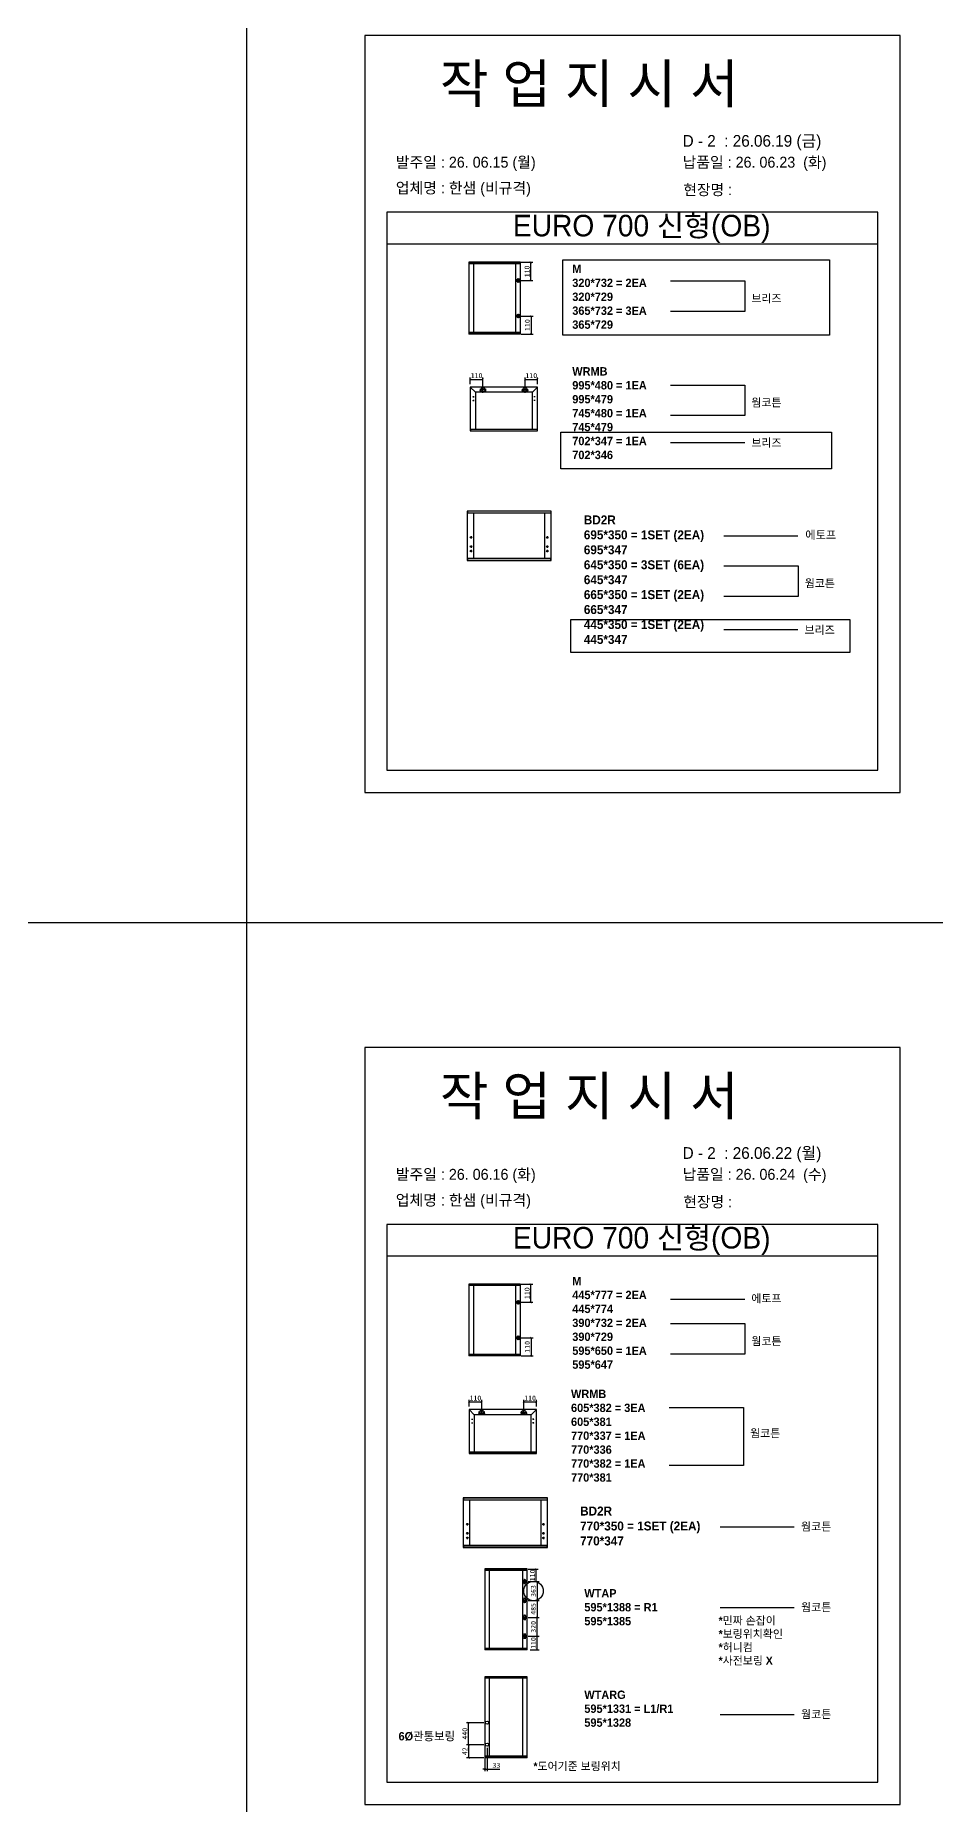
# Model space of a CAD drawing. Header units: millimetres. Extents: x -44117 to 256353, y -2095463 to 65325.
# Drawn here: x 109246 to 113737, y -1024274 to -1015448 of the extents above; entities that cross this region are included whole.
import ezdxf

# ---------------------------------------------------------------- set-up
doc = ezdxf.new("R2010")
doc.units = ezdxf.units.MM
doc.header["$LTSCALE"] = 10
doc.layers.add('Layer1', color=7, linetype='Continuous', lineweight=70)
doc.dimstyles.new('ISO-25', dxfattribs={"dimtxt": 2.5, "dimasz": 2.5, "dimexe": 1, "dimexo": 1, "dimtad": 1, "dimtxsty": 'Standard', "dimblk": 'ARCHTICK', "dimcen": 2.5, "dimadec": 0, "dimazin": 0, "dimtfac": 1, "dimtmove": 0, "dimatfit": 3, "dimfxl": 0, "dimarcsym": 0})

# ---------------------------------------------------------------- blocks, each defined once
blk = doc.blocks.new('_ArchTick')
at = {"color": 0, "linetype": 'ByBlock', "const_width": 0.15}
blk.add_lwpolyline([(-0.5, -0.5), (0.5, 0.5)], dxfattribs=at)
blk = doc.blocks.new('*D6955')
at = {"color": 0, "lineweight": -2}
for p, q in [((111669.8, -1016579.5), (111727.2, -1016579.5)), ((111717.2, -1016670.6), (111717.2, -1016579.5)), ((111669.8, -1016670.6), (111727.2, -1016670.6))]:
    blk.add_line(p, q, dxfattribs=at)
at = {"layer": 'Defpoints', "color": 0}
for p in [(111654.8, -1016579.5), (111717.2, -1016579.5), (111654.8, -1016670.6)]:
    blk.add_point(p, dxfattribs=at)
at = {"color": 0, "lineweight": -2, "xscale": 10, "yscale": 10, "zscale": 10}
for p, rotation in [((111717.2, -1016579.5), 90), ((111717.2, -1016670.6), 270)]:
    blk.add_blockref('_ArchTick', p, dxfattribs=dict(at, rotation=rotation))
at = {"color": 0, "insert": (111698.5, -1016625), "char_height": 25, "attachment_point": 5, "rotation": 90}
blk.add_mtext('110', dxfattribs=at)
blk = doc.blocks.new('*D6956')
at = {"color": 0, "lineweight": -2}
for p, q in [((111669.8, -1016847.6), (111728.2, -1016847.6)), ((111718.2, -1016847.6), (111718.2, -1016938)), ((111669.8, -1016938), (111728.2, -1016938))]:
    blk.add_line(p, q, dxfattribs=at)
at = {"layer": 'Defpoints', "color": 0}
for p in [(111654.8, -1016847.6), (111654.8, -1016938), (111718.2, -1016938)]:
    blk.add_point(p, dxfattribs=at)
at = {"color": 0, "lineweight": -2, "xscale": 10, "yscale": 10, "zscale": 10}
for p, rotation in [((111718.2, -1016847.6), 90), ((111718.2, -1016938), 270)]:
    blk.add_blockref('_ArchTick', p, dxfattribs=dict(at, rotation=rotation))
at = {"color": 0, "insert": (111699.5, -1016892.8), "char_height": 25, "attachment_point": 5, "rotation": 90}
blk.add_mtext('110', dxfattribs=at)
blk = doc.blocks.new('*D6957')
at = {"color": 0, "lineweight": -2}
for p, q in [((111415.5, -1017187.1), (111415.5, -1017153.6)), ((111415.5, -1017163.6), (111478.3, -1017163.6)), ((111478.3, -1017199.5), (111478.3, -1017153.6))]:
    blk.add_line(p, q, dxfattribs=at)
at = {"layer": 'Defpoints', "color": 0}
for p in [(111478.3, -1017163.6), (111415.5, -1017202.1), (111478.3, -1017214.5)]:
    blk.add_point(p, dxfattribs=at)
at = {"color": 0, "lineweight": -2, "xscale": 10, "yscale": 10, "zscale": 10, "rotation": 180}
blk.add_blockref('_ArchTick', (111415.5, -1017163.6), dxfattribs=at)
at = {"color": 0, "lineweight": -2, "xscale": 10, "yscale": 10, "zscale": 10}
blk.add_blockref('_ArchTick', (111478.3, -1017163.6), dxfattribs=at)
at = {"color": 0, "insert": (111446.9, -1017144.8), "char_height": 25, "attachment_point": 5}
blk.add_mtext('110', dxfattribs=at)
blk = doc.blocks.new('*D6958')
at = {"color": 0, "lineweight": -2}
for p, q in [((111688.3, -1017199.5), (111688.3, -1017153.6)), ((111688.3, -1017163.6), (111751.1, -1017163.6)), ((111751.1, -1017187.1), (111751.1, -1017153.6))]:
    blk.add_line(p, q, dxfattribs=at)
at = {"layer": 'Defpoints', "color": 0}
for p in [(111751.1, -1017163.6), (111688.3, -1017214.5), (111751.1, -1017202.1)]:
    blk.add_point(p, dxfattribs=at)
at = {"color": 0, "lineweight": -2, "xscale": 10, "yscale": 10, "zscale": 10, "rotation": 180}
blk.add_blockref('_ArchTick', (111688.3, -1017163.6), dxfattribs=at)
at = {"color": 0, "lineweight": -2, "xscale": 10, "yscale": 10, "zscale": 10}
blk.add_blockref('_ArchTick', (111751.1, -1017163.6), dxfattribs=at)
at = {"color": 0, "insert": (111719.7, -1017144.8), "char_height": 25, "attachment_point": 5}
blk.add_mtext('110', dxfattribs=at)
blk = doc.blocks.new('*D6959')
at = {"color": 0, "lineweight": -2}
for p, q in [((111669.8, -1021676.8), (111727.2, -1021676.8)), ((111717.2, -1021767.9), (111717.2, -1021676.8)), ((111669.8, -1021767.9), (111727.2, -1021767.9))]:
    blk.add_line(p, q, dxfattribs=at)
at = {"layer": 'Defpoints', "color": 0}
for p in [(111654.8, -1021676.8), (111717.2, -1021676.8), (111654.8, -1021767.9)]:
    blk.add_point(p, dxfattribs=at)
at = {"color": 0, "lineweight": -2, "xscale": 10, "yscale": 10, "zscale": 10}
for p, rotation in [((111717.2, -1021676.8), 90), ((111717.2, -1021767.9), 270)]:
    blk.add_blockref('_ArchTick', p, dxfattribs=dict(at, rotation=rotation))
at = {"color": 0, "insert": (111698.5, -1021722.3), "char_height": 25, "attachment_point": 5, "rotation": 90}
blk.add_mtext('110', dxfattribs=at)
blk = doc.blocks.new('*D6960')
at = {"color": 0, "lineweight": -2}
for p, q in [((111669.8, -1021944.9), (111728.2, -1021944.9)), ((111718.2, -1021944.9), (111718.2, -1022035.3)), ((111669.8, -1022035.3), (111728.2, -1022035.3))]:
    blk.add_line(p, q, dxfattribs=at)
at = {"layer": 'Defpoints', "color": 0}
for p in [(111654.8, -1021944.9), (111654.8, -1022035.3), (111718.2, -1022035.3)]:
    blk.add_point(p, dxfattribs=at)
at = {"color": 0, "lineweight": -2, "xscale": 10, "yscale": 10, "zscale": 10}
for p, rotation in [((111718.2, -1021944.9), 90), ((111718.2, -1022035.3), 270)]:
    blk.add_blockref('_ArchTick', p, dxfattribs=dict(at, rotation=rotation))
at = {"color": 0, "insert": (111699.5, -1021990.1), "char_height": 25, "attachment_point": 5, "rotation": 90}
blk.add_mtext('110', dxfattribs=at)
blk = doc.blocks.new('*D6961')
at = {"color": 0, "lineweight": -2}
for p, q in [((111409.3, -1022288.1), (111409.3, -1022254.6)), ((111409.3, -1022264.6), (111472.1, -1022264.6)), ((111472.1, -1022300.5), (111472.1, -1022254.6))]:
    blk.add_line(p, q, dxfattribs=at)
at = {"layer": 'Defpoints', "color": 0}
for p in [(111472.1, -1022264.6), (111409.3, -1022303.1), (111472.1, -1022315.5)]:
    blk.add_point(p, dxfattribs=at)
at = {"color": 0, "lineweight": -2, "xscale": 10, "yscale": 10, "zscale": 10, "rotation": 180}
blk.add_blockref('_ArchTick', (111409.3, -1022264.6), dxfattribs=at)
at = {"color": 0, "lineweight": -2, "xscale": 10, "yscale": 10, "zscale": 10}
blk.add_blockref('_ArchTick', (111472.1, -1022264.6), dxfattribs=at)
at = {"color": 0, "insert": (111440.7, -1022245.8), "char_height": 25, "attachment_point": 5}
blk.add_mtext('110', dxfattribs=at)
blk = doc.blocks.new('*D6962')
at = {"color": 0, "lineweight": -2}
for p, q in [((111682.1, -1022300.5), (111682.1, -1022254.6)), ((111682.1, -1022264.6), (111744.9, -1022264.6)), ((111744.9, -1022288.1), (111744.9, -1022254.6))]:
    blk.add_line(p, q, dxfattribs=at)
at = {"layer": 'Defpoints', "color": 0}
for p in [(111744.9, -1022264.6), (111682.1, -1022315.5), (111744.9, -1022303.1)]:
    blk.add_point(p, dxfattribs=at)
at = {"color": 0, "lineweight": -2, "xscale": 10, "yscale": 10, "zscale": 10, "rotation": 180}
blk.add_blockref('_ArchTick', (111682.1, -1022264.6), dxfattribs=at)
at = {"color": 0, "lineweight": -2, "xscale": 10, "yscale": 10, "zscale": 10}
blk.add_blockref('_ArchTick', (111744.9, -1022264.6), dxfattribs=at)
at = {"color": 0, "insert": (111713.5, -1022245.8), "char_height": 25, "attachment_point": 5}
blk.add_mtext('110', dxfattribs=at)
blk = doc.blocks.new('*D6963')
at = {"color": 0, "lineweight": -2}
for p, q in [((111703.6, -1023098.5), (111754.6, -1023098.5)), ((111703.6, -1023161.2), (111754.6, -1023161.2)), ((111744.6, -1023161.2), (111744.6, -1023098.5))]:
    blk.add_line(p, q, dxfattribs=at)
at = {"layer": 'Defpoints', "color": 0}
for p in [(111688.6, -1023098.5), (111688.6, -1023161.2), (111744.6, -1023098.5)]:
    blk.add_point(p, dxfattribs=at)
at = {"color": 0, "lineweight": -2, "xscale": 10, "yscale": 10, "zscale": 10}
for p, rotation in [((111744.6, -1023098.5), 90), ((111744.6, -1023161.2), 270)]:
    blk.add_blockref('_ArchTick', p, dxfattribs=dict(at, rotation=rotation))
at = {"color": 0, "insert": (111725.8, -1023129.9), "char_height": 25, "attachment_point": 5, "rotation": 90}
blk.add_mtext('110', dxfattribs=at)
blk = doc.blocks.new('*D6964')
at = {"color": 0, "lineweight": -2}
for p, q in [((111703.6, -1023433.6), (111758.7, -1023433.6)), ((111748.7, -1023501.3), (111748.7, -1023433.6)), ((111714, -1023501.3), (111758.7, -1023501.3))]:
    blk.add_line(p, q, dxfattribs=at)
at = {"layer": 'Defpoints', "color": 0}
for p in [(111688.6, -1023433.6), (111748.7, -1023433.6), (111699, -1023501.3)]:
    blk.add_point(p, dxfattribs=at)
at = {"color": 0, "lineweight": -2, "xscale": 10, "yscale": 10, "zscale": 10}
for p, rotation in [((111748.7, -1023433.6), 90), ((111748.7, -1023501.3), 270)]:
    blk.add_blockref('_ArchTick', p, dxfattribs=dict(at, rotation=rotation))
at = {"color": 0, "insert": (111729.9, -1023467.4), "char_height": 25, "attachment_point": 5, "rotation": 90}
blk.add_mtext('110', dxfattribs=at)
blk = doc.blocks.new('*D6965')
at = {"color": 0, "lineweight": -2}
for p, q in [((111703.6, -1023339.9), (111758.7, -1023339.9)), ((111748.7, -1023433.6), (111748.7, -1023339.9)), ((111703.6, -1023433.6), (111758.7, -1023433.6))]:
    blk.add_line(p, q, dxfattribs=at)
at = {"layer": 'Defpoints', "color": 0}
for p in [(111688.6, -1023339.9), (111748.7, -1023339.9), (111688.6, -1023433.6)]:
    blk.add_point(p, dxfattribs=at)
at = {"color": 0, "lineweight": -2, "xscale": 10, "yscale": 10, "zscale": 10}
for p, rotation in [((111748.7, -1023339.9), 90), ((111748.7, -1023433.6), 270)]:
    blk.add_blockref('_ArchTick', p, dxfattribs=dict(at, rotation=rotation))
at = {"color": 0, "insert": (111729.9, -1023386.8), "char_height": 25, "attachment_point": 5, "rotation": 90}
blk.add_mtext('320', dxfattribs=at)
blk = doc.blocks.new('*D6966')
at = {"color": 0, "lineweight": -2}
for p, q in [((111703.6, -1023254.8), (111758.7, -1023254.8)), ((111748.7, -1023254.8), (111748.7, -1023339.9)), ((111703.6, -1023339.9), (111758.7, -1023339.9))]:
    blk.add_line(p, q, dxfattribs=at)
at = {"layer": 'Defpoints', "color": 0}
for p in [(111688.6, -1023254.8), (111688.6, -1023339.9), (111748.7, -1023339.9)]:
    blk.add_point(p, dxfattribs=at)
at = {"color": 0, "lineweight": -2, "xscale": 10, "yscale": 10, "zscale": 10}
for p, rotation in [((111748.7, -1023254.8), 90), ((111748.7, -1023339.9), 270)]:
    blk.add_blockref('_ArchTick', p, dxfattribs=dict(at, rotation=rotation))
at = {"color": 0, "insert": (111729.9, -1023297.4), "char_height": 25, "attachment_point": 5, "rotation": 90}
blk.add_mtext('485', dxfattribs=at)
blk = doc.blocks.new('*D6967')
at = {"color": 0, "lineweight": -2}
for p, q in [((111703.6, -1023161.2), (111758.7, -1023161.2)), ((111748.7, -1023161.2), (111748.7, -1023254.8)), ((111703.6, -1023254.8), (111758.7, -1023254.8))]:
    blk.add_line(p, q, dxfattribs=at)
at = {"layer": 'Defpoints', "color": 0}
for p in [(111688.6, -1023161.2), (111688.6, -1023254.8), (111748.7, -1023254.8)]:
    blk.add_point(p, dxfattribs=at)
at = {"color": 0, "lineweight": -2, "xscale": 10, "yscale": 10, "zscale": 10}
for p, rotation in [((111748.7, -1023161.2), 90), ((111748.7, -1023254.8), 270)]:
    blk.add_blockref('_ArchTick', p, dxfattribs=dict(at, rotation=rotation))
at = {"color": 0, "insert": (111729.9, -1023208), "char_height": 25, "attachment_point": 5, "rotation": 90}
blk.add_mtext('363', dxfattribs=at)
blk = doc.blocks.new('*D6969')
at = {"color": 0, "lineweight": -2}
for p, q in [((111483.7, -1023974.7), (111397, -1023974.7)), ((111407, -1023974.7), (111407, -1024039.8)), ((111483.7, -1024039.8), (111397, -1024039.8))]:
    blk.add_line(p, q, dxfattribs=at)
at = {"layer": 'Defpoints', "color": 0}
for p in [(111498.7, -1023974.7), (111407, -1024039.8), (111498.7, -1024039.8)]:
    blk.add_point(p, dxfattribs=at)
at = {"color": 0, "lineweight": -2, "xscale": 10, "yscale": 10, "zscale": 10}
for p, rotation in [((111407, -1023974.7), 90), ((111407, -1024039.8), 270)]:
    blk.add_blockref('_ArchTick', p, dxfattribs=dict(at, rotation=rotation))
at = {"color": 0, "insert": (111388.2, -1024007.3), "char_height": 25, "attachment_point": 5, "rotation": 90}
blk.add_mtext('42', dxfattribs=at)
blk = doc.blocks.new('*D6970')
at = {"color": 0, "lineweight": -2}
for p, q in [((111483.7, -1023864.9), (111397, -1023864.9)), ((111407, -1023974.7), (111407, -1023864.9)), ((111483.7, -1023974.7), (111397, -1023974.7))]:
    blk.add_line(p, q, dxfattribs=at)
at = {"layer": 'Defpoints', "color": 0}
for p in [(111407, -1023864.9), (111498.7, -1023864.9), (111498.7, -1023974.7)]:
    blk.add_point(p, dxfattribs=at)
at = {"color": 0, "lineweight": -2, "xscale": 10, "yscale": 10, "zscale": 10}
for p, rotation in [((111407, -1023864.9), 90), ((111407, -1023974.7), 270)]:
    blk.add_blockref('_ArchTick', p, dxfattribs=dict(at, rotation=rotation))
at = {"color": 0, "insert": (111388.2, -1023919.8), "char_height": 25, "attachment_point": 5, "rotation": 90}
blk.add_mtext('440', dxfattribs=at)
blk = doc.blocks.new('*D6971')
at = {"color": 0, "lineweight": -2}
for p, q in [((111488.1, -1024038.9), (111488.1, -1024106.2)), ((111498.7, -1023989.7), (111498.7, -1024106.2)), ((111488.1, -1024096.2), (111478.1, -1024096.2)), ((111488.1, -1024096.2), (111498.7, -1024096.2)), ((111498.7, -1024096.2), (111562.9, -1024096.2))]:
    blk.add_line(p, q, dxfattribs=at)
at = {"layer": 'Defpoints', "color": 0}
for p in [(111498.7, -1023974.7), (111488.1, -1024023.9), (111498.7, -1024096.2)]:
    blk.add_point(p, dxfattribs=at)
at = {"color": 0, "lineweight": -2, "xscale": 10, "yscale": 10, "zscale": 10}
blk.add_blockref('_ArchTick', (111488.1, -1024096.2), dxfattribs=at)
at = {"color": 0, "lineweight": -2, "xscale": 10, "yscale": 10, "zscale": 10, "rotation": 180}
blk.add_blockref('_ArchTick', (111498.7, -1024096.2), dxfattribs=at)
at = {"color": 0, "insert": (111545.8, -1024077.5), "char_height": 25, "attachment_point": 5}
blk.add_mtext('33', dxfattribs=at)

msp = doc.modelspace()

# ---------------------------------------------------------------- linework, layer by layer
for p, q in [((113447.68849, -1016330.19618), (110999.77533, -1016330.19618)), ((113447.68849, -1016489.15158), (110999.77533, -1016489.15158)), ((111407.84751, -1016579.7839), (111407.84751, -1016937.76727)), ((111665.95373, -1016580.24748), (111407.84751, -1016580.24748)), ((111665.95373, -1016587.25262), (111407.84751, -1016587.25262)), ((111665.69619, -1016579.52636), (111408.10505, -1016579.52636)), ((111430.76875, -1016586.73753), (111430.76875, -1016930.29856)), ((111642.77495, -1016930.29856), (111642.77495, -1016587.25262)), ((111664.66602, -1016587.25262), (111664.66602, -1016579.52636)), ((111665.95373, -1016937.76727), (111665.95373, -1016579.7839)), ((111665.95373, -1016930.29856), (111407.84751, -1016930.29856)), ((111665.95373, -1016937.30371), (111407.84751, -1016937.30371)), ((111665.69619, -1016938.02482), (111408.10505, -1016938.02482)), ((111409.13522, -1016938.02482), (111409.13522, -1016930.29856)), ((111664.66602, -1016930.29856), (111664.66602, -1016938.02482)), ((111415.19486, -1017202.10673), (111415.19486, -1017420.61487)), ((111440.85083, -1017227.7627), (111415.27929, -1017201.9029)), ((111751.11467, -1017201.81846), (111415.48313, -1017201.81846)), ((111428.16698, -1017250.24771), (111433.93237, -1017250.24771)), ((111428.16698, -1017268.69694), (111433.93237, -1017268.69694)), ((111431.04967, -1017247.36501), (111431.04967, -1017253.1304)), ((111431.04967, -1017265.81425), (111431.04967, -1017271.57963)), ((111440.85083, -1017227.7627), (111440.85083, -1017412.83159)), ((111725.74697, -1017227.7627), (111440.85083, -1017227.7627)), ((111494.04958, -1017214.50231), (111462.60211, -1017214.50231)), ((111467.65988, -1017220.2677), (111463.04757, -1017220.2677)), ((111465.35372, -1017217.96154), (111465.35372, -1017222.57385)), ((111478.32584, -1017230.22605), (111478.32584, -1017198.77858)), ((111493.60411, -1017220.2677), (111488.99181, -1017220.2677)), ((111491.29796, -1017217.96154), (111491.29796, -1017222.57385)), ((111672.54822, -1017214.50231), (111703.99569, -1017214.50231)), ((111677.606, -1017220.2677), (111672.99369, -1017220.2677)), ((111675.29985, -1017217.96154), (111675.29985, -1017222.57385)), ((111688.27196, -1017230.22605), (111688.27196, -1017198.77858)), ((111703.55024, -1017220.2677), (111698.93793, -1017220.2677)), ((111701.24408, -1017217.96154), (111701.24408, -1017222.57385)), ((111725.74697, -1017227.7627), (111751.3185, -1017201.9029)), ((111725.74697, -1017412.25506), (111725.74697, -1017227.7627)), ((111738.43082, -1017250.24771), (111732.66544, -1017250.24771)), ((111738.43082, -1017268.69694), (111732.66544, -1017268.69694)), ((111735.54813, -1017247.36501), (111735.54813, -1017253.1304)), ((111735.54813, -1017265.81425), (111735.54813, -1017271.57963)), ((111751.40294, -1017420.61487), (111751.40294, -1017202.10673)), ((111415.19486, -1017412.25506), (111751.40294, -1017412.25506)), ((111415.19486, -1017420.09598), (111751.11467, -1017420.09598)), ((111415.48313, -1017420.90313), (111751.11467, -1017420.90313)), ((111416.6362, -1017412.25506), (111416.6362, -1017420.90313)), ((111749.96159, -1017420.90313), (111749.96159, -1017412.25506)), ((111398.92569, -1017821.3429), (111398.92569, -1018067.74674)), ((111819.01246, -1017821.97833), (111398.92569, -1017821.97833)), ((111819.01246, -1017831.58031), (111398.92569, -1017831.58031)), ((111818.65944, -1017820.98989), (111399.2787, -1017820.98989)), ((111400.69076, -1017820.98989), (111400.69076, -1017831.58031)), ((111430.69696, -1017831.58031), (111430.69696, -1018057.50933)), ((111787.24119, -1018057.50933), (111787.24119, -1017831.58031)), ((111817.24739, -1017820.98989), (111817.24739, -1017831.58031)), ((111819.01246, -1018067.74674), (111819.01246, -1017821.3429)), ((111424.87222, -1017952.31113), (111413.22276, -1017952.31113)), ((111419.04749, -1017946.4864), (111419.04749, -1017958.13586)), ((111793.06592, -1017952.31113), (111804.71539, -1017952.31113)), ((111798.89065, -1017946.4864), (111798.89065, -1017958.13586)), ((111819.01246, -1018057.50933), (111398.92569, -1018057.50933)), ((111400.69076, -1018057.50933), (111400.69076, -1018068.09975)), ((111424.87222, -1017997.49693), (111413.22276, -1017997.49693)), ((111424.87222, -1018020.08984), (111413.22276, -1018020.08984)), ((111419.04749, -1017991.6722), (111419.04749, -1018003.32166)), ((111419.04749, -1018014.2651), (111419.04749, -1018025.91457)), ((111793.06592, -1017997.49693), (111804.71539, -1017997.49693)), ((111793.06592, -1018020.08984), (111804.71539, -1018020.08984)), ((111798.89065, -1017991.6722), (111798.89065, -1018003.32166)), ((111798.89065, -1018014.2651), (111798.89065, -1018025.91457)), ((111817.24739, -1018068.09975), (111817.24739, -1018057.50933)), ((111819.01246, -1018067.11131), (111398.92569, -1018067.11131)), ((111399.2787, -1018068.09975), (111818.65944, -1018068.09975)), ((113447.68849, -1021379.278), (110999.77533, -1021379.278)), ((113447.68849, -1021538.23341), (110999.77533, -1021538.23341)), ((111407.84751, -1021677.08998), (111407.84751, -1022035.07335)), ((111665.95373, -1021677.55355), (111407.84751, -1021677.55355)), ((111665.69619, -1021676.83243), (111408.10505, -1021676.83243)), ((111664.66602, -1021684.55869), (111664.66602, -1021676.83243)), ((111665.95373, -1022035.07335), (111665.95373, -1021677.08998)), ((111665.95373, -1021684.55869), (111407.84751, -1021684.55869)), ((111430.76875, -1021684.04361), (111430.76875, -1022027.60464)), ((111642.77495, -1022027.60464), (111642.77495, -1021684.55869)), ((111665.95373, -1022027.60464), (111407.84751, -1022027.60464)), ((111665.95373, -1022034.60978), (111407.84751, -1022034.60978)), ((111409.13522, -1022035.3309), (111409.13522, -1022027.60464)), ((111664.66602, -1022027.60464), (111664.66602, -1022035.3309)), ((111665.69619, -1022035.3309), (111408.10505, -1022035.3309)), ((111408.99288, -1022303.12237), (111408.99288, -1022521.6305)), ((111434.64885, -1022328.77833), (111409.07731, -1022302.91853)), ((111744.91269, -1022302.8341), (111409.28115, -1022302.8341)), ((111421.96501, -1022351.26334), (111427.73039, -1022351.26334)), ((111421.96501, -1022369.71258), (111427.73039, -1022369.71258)), ((111424.8477, -1022348.38065), (111424.8477, -1022354.14603)), ((111424.8477, -1022366.82988), (111424.8477, -1022372.59527)), ((111434.64885, -1022328.77833), (111434.64885, -1022513.84723)), ((111719.54499, -1022328.77833), (111434.64885, -1022328.77833)), ((111487.8476, -1022315.51795), (111456.40013, -1022315.51795)), ((111461.4579, -1022321.28333), (111456.84559, -1022321.28333)), ((111459.15175, -1022318.97718), (111459.15175, -1022323.58949)), ((111472.12386, -1022331.24168), (111472.12386, -1022299.79421)), ((111487.40214, -1022321.28333), (111482.78983, -1022321.28333)), ((111485.09598, -1022318.97718), (111485.09598, -1022323.58949)), ((111666.34625, -1022315.51795), (111697.79372, -1022315.51795)), ((111671.40403, -1022321.28333), (111666.79172, -1022321.28333)), ((111669.09787, -1022318.97718), (111669.09787, -1022323.58949)), ((111682.06999, -1022331.24168), (111682.06999, -1022299.79421)), ((111697.34826, -1022321.28333), (111692.73595, -1022321.28333)), ((111695.04211, -1022318.97718), (111695.04211, -1022323.58949)), ((111719.54499, -1022328.77833), (111745.11653, -1022302.91853)), ((111719.54499, -1022513.27069), (111719.54499, -1022328.77833)), ((111732.22885, -1022351.26334), (111726.46346, -1022351.26334)), ((111732.22885, -1022369.71258), (111726.46346, -1022369.71258)), ((111729.34615, -1022348.38065), (111729.34615, -1022354.14603)), ((111729.34615, -1022366.82988), (111729.34615, -1022372.59527)), ((111745.20096, -1022521.6305), (111745.20096, -1022303.12237)), ((111408.99288, -1022513.27069), (111745.20096, -1022513.27069)), ((111408.99288, -1022521.11161), (111744.91269, -1022521.11161)), ((111409.28115, -1022521.91877), (111744.91269, -1022521.91877)), ((111410.43423, -1022513.27069), (111410.43423, -1022521.91877)), ((111743.75961, -1022521.91877), (111743.75961, -1022513.27069)), ((111380.3779, -1022744.06331), (111380.3779, -1022990.46714)), ((111800.46467, -1022744.69873), (111380.3779, -1022744.69873)), ((111800.46467, -1022754.30072), (111380.3779, -1022754.30072)), ((111800.11165, -1022743.71029), (111380.73091, -1022743.71029)), ((111382.14297, -1022743.71029), (111382.14297, -1022754.30072)), ((111412.14917, -1022754.30072), (111412.14917, -1022980.22973)), ((111768.6934, -1022980.22973), (111768.6934, -1022754.30072)), ((111798.6996, -1022743.71029), (111798.6996, -1022754.30072)), ((111800.46467, -1022990.46714), (111800.46467, -1022744.06331)), ((111406.32443, -1022875.03153), (111394.67497, -1022875.03153)), ((111400.4997, -1022869.2068), (111400.4997, -1022880.85626)), ((111400.4997, -1022914.3926), (111400.4997, -1022926.04207)), ((111774.51813, -1022875.03153), (111786.1676, -1022875.03153)), ((111780.34286, -1022869.2068), (111780.34286, -1022880.85626)), ((111780.34286, -1022914.3926), (111780.34286, -1022926.04207)), ((111800.46467, -1022980.22973), (111380.3779, -1022980.22973)), ((111800.46467, -1022989.83172), (111380.3779, -1022989.83172)), ((111380.73091, -1022990.82016), (111800.11165, -1022990.82016)), ((111382.14297, -1022980.22973), (111382.14297, -1022990.82016)), ((111406.32443, -1022920.21734), (111394.67497, -1022920.21734)), ((111406.32443, -1022942.81024), (111394.67497, -1022942.81024)), ((111400.4997, -1022936.98551), (111400.4997, -1022948.63497)), ((111774.51813, -1022920.21734), (111786.1676, -1022920.21734)), ((111774.51813, -1022942.81024), (111786.1676, -1022942.81024)), ((111780.34286, -1022936.98551), (111780.34286, -1022948.63497)), ((111798.6996, -1022990.82016), (111798.6996, -1022980.22973)), ((111488.08976, -1023098.05078), (111488.08976, -1023501.10484)), ((111699.02236, -1023098.47738), (111488.08976, -1023098.47738)), ((111699.02236, -1023104.92386), (111488.08976, -1023104.92386)), ((111698.78535, -1023097.81377), (111488.32676, -1023097.81377)), ((111489.27477, -1023097.81377), (111489.27477, -1023104.92386)), ((111509.18302, -1023104.44986), (111509.18302, -1023494.23176)), ((111675.66683, -1023161.23087), (111701.52162, -1023161.23087)), ((111677.69209, -1023494.23176), (111677.69209, -1023104.92386)), ((111686.2242, -1023150.56573), (111682.43215, -1023150.56573)), ((111686.2242, -1023171.896), (111682.43215, -1023171.896)), ((111684.32818, -1023148.66971), (111684.32818, -1023152.46176)), ((111684.32818, -1023169.99997), (111684.32818, -1023173.79202)), ((111688.59423, -1023174.15826), (111688.59423, -1023148.30348)), ((111697.83734, -1023104.92386), (111697.83734, -1023097.81377)), ((111699.02236, -1023501.10484), (111699.02236, -1023098.05078)), ((111675.66683, -1023254.84703), (111701.52162, -1023254.84703)), ((111686.2242, -1023244.18189), (111682.43215, -1023244.18189)), ((111686.2242, -1023265.51215), (111682.43215, -1023265.51215)), ((111684.32818, -1023242.28586), (111684.32818, -1023246.07791)), ((111684.32818, -1023263.61613), (111684.32818, -1023267.40817)), ((111688.59423, -1023241.91963), (111688.59423, -1023267.77442)), ((111675.66683, -1023339.94838), (111701.52162, -1023339.94838)), ((111686.2242, -1023329.28324), (111682.43215, -1023329.28324)), ((111686.2242, -1023350.6135), (111682.43215, -1023350.6135)), ((111684.32818, -1023327.38721), (111684.32818, -1023331.17926)), ((111684.32818, -1023348.71748), (111684.32818, -1023352.50952)), ((111688.59423, -1023327.02098), (111688.59423, -1023352.87577)), ((111675.66683, -1023433.56452), (111701.52162, -1023433.56452)), ((111686.2242, -1023422.89938), (111682.43215, -1023422.89938)), ((111686.2242, -1023444.22964), (111682.43215, -1023444.22964)), ((111684.32818, -1023421.00335), (111684.32818, -1023424.7954)), ((111684.32818, -1023442.33362), (111684.32818, -1023446.12566)), ((111688.59423, -1023420.63712), (111688.59423, -1023446.49191)), ((111699.02236, -1023494.23176), (111488.08976, -1023494.23176)), ((111699.02236, -1023500.67824), (111488.08976, -1023500.67824)), ((111698.78535, -1023501.34185), (111488.32676, -1023501.34185)), ((111489.27477, -1023501.34185), (111489.27477, -1023494.23176)), ((111697.83734, -1023494.23176), (111697.83734, -1023501.34185)), ((111488.08976, -1023636.50552), (111488.08976, -1024039.55958)), ((111699.02236, -1023636.93213), (111488.08976, -1023636.93213)), ((111699.02236, -1023643.37861), (111488.08976, -1023643.37861)), ((111698.78535, -1023636.26852), (111488.32676, -1023636.26852)), ((111489.27477, -1023636.26852), (111489.27477, -1023643.37861)), ((111509.18302, -1023642.9046), (111509.18302, -1024032.68651)), ((111677.69209, -1024032.68651), (111677.69209, -1023643.37861)), ((111697.83734, -1023643.37861), (111697.83734, -1023636.26852)), ((111699.02236, -1024039.55958), (111699.02236, -1023636.50552)), ((111699.02236, -1024032.68651), (111488.08976, -1024032.68651)), ((111699.02236, -1024039.13299), (111488.08976, -1024039.13299)), ((111698.78535, -1024039.7966), (111488.32676, -1024039.7966)), ((111489.27477, -1024039.7966), (111489.27477, -1024032.68651)), ((111697.83734, -1024032.68651), (111697.83734, -1024039.7966))]:
    msp.add_line(p, q)
at = {"color": 1}
msp.add_line((104302.82932, -1019872.76319), (196571.97618, -1019872.76319), dxfattribs=at)
msp.add_line((104302.82932, -1019872.76319), (196571.97618, -1019872.76319), dxfattribs=at)
msp.add_line((104302.82932, -1019872.76319), (196571.97618, -1019872.76319), dxfattribs=at)
msp.add_line((104302.82932, -1019872.76319), (196571.97618, -1019872.76319), dxfattribs=at)
msp.add_line((104302.82932, -1019872.76319), (196571.97618, -1019872.76319), dxfattribs=at)
msp.add_line((104302.82932, -1019872.76319), (196571.97618, -1019872.76319), dxfattribs=at)
msp.add_line((104302.82932, -1019872.76319), (196571.97618, -1019872.76319), dxfattribs=at)
msp.add_line((104302.82932, -1019872.76319), (196571.97618, -1019872.76319), dxfattribs=at)
msp.add_line((104302.82932, -1019872.76319), (196571.97618, -1019872.76319), dxfattribs=at)
msp.add_line((104302.82932, -1019872.76319), (196571.97618, -1019872.76319), dxfattribs=at)
for p in [(110300.49669, 21924.9366), (110300.49669, 14161.07811), (110300.49669, 18584.38997), (110300.49669, 10820.53148), (110300.49669, 18627.87121), (110300.49669, 10864.01272), (110300.49669, 15287.32457), (110300.49669, 7523.46608), (110300.49669, 3746.75115), (110300.49669, 21924.9366), (110300.49669, 14161.07811), (110300.49669, 18584.38997), (110300.49669, 10820.53148), (110300.49669, 18627.87121), (110300.49669, 10864.01272), (110300.49669, 15287.32457), (110300.49669, 7523.46608), (110300.49669, 3746.75115), (110300.49669, 21924.9366), (110300.49669, 14161.07811), (110300.49669, 18584.38997), (110300.49669, 10820.53148), (110300.49669, 18627.87121), (110300.49669, 10864.01272), (110300.49669, 15287.32457), (110300.49669, 7523.46608), (110300.49669, 3746.75115), (110300.49669, 21924.9366), (110300.49669, 14161.07811), (110300.49669, 18584.38997), (110300.49669, 10820.53148), (110300.49669, 18627.87121), (110300.49669, 10864.01272), (110300.49669, 15287.32457), (110300.49669, 7523.46608), (110300.49669, 3746.75115), (110300.49669, 21924.9366), (110300.49669, 14161.07811), (110300.49669, 18584.38997), (110300.49669, 10820.53148), (110300.49669, 18627.87121), (110300.49669, 10864.01272), (110300.49669, 15287.32457), (110300.49669, 7523.46608), (110300.49669, 3746.75115), (110300.49669, 21924.9366), (110300.49669, 14161.07811), (110300.49669, 18584.38997), (110300.49669, 10820.53148), (110300.49669, 18627.87121), (110300.49669, 10864.01272), (110300.49669, 15287.32457), (110300.49669, 7523.46608), (110300.49669, 3746.75115), (110300.49669, 21924.9366), (110300.49669, 14161.07811), (110300.49669, 18584.38997), (110300.49669, 10820.53148), (110300.49669, 18627.87121), (110300.49669, 10864.01272), (110300.49669, 15287.32457), (110300.49669, 7523.46608), (110300.49669, 3746.75115), (110300.49669, 21924.9366), (110300.49669, 14161.07811), (110300.49669, 18584.38997), (110300.49669, 10820.53148), (110300.49669, 18627.87121), (110300.49669, 10864.01272), (110300.49669, 15287.32457), (110300.49669, 7523.46608), (110300.49669, 3746.75115), (110300.49669, 21924.9366), (110300.49669, 14161.07811), (110300.49669, 18584.38997), (110300.49669, 10820.53148), (110300.49669, 18627.87121), (110300.49669, 10864.01272), (110300.49669, 15287.32457), (110300.49669, 7523.46608), (110300.49669, 3746.75115), (110300.49669, 21924.9366), (110300.49669, 14161.07811), (110300.49669, 18584.38997), (110300.49669, 10820.53148), (110300.49669, 18627.87121), (110300.49669, 10864.01272), (110300.49669, 15287.32457), (110300.49669, 7523.46608), (110300.49669, 3746.75115), (110300.49669, 12702.87182), (110300.49669, 4939.01333), (110300.49669, 9362.32519), (110300.49669, 1598.4667), (110300.49669, 9405.80642), (110300.49669, 1641.94794), (110300.49669, 6065.25979), (110300.49669, -1698.5987), (110300.49669, -5475.31363), (110300.49669, 12702.87182), (110300.49669, 4939.01333), (110300.49669, 9362.32519), (110300.49669, 1598.4667), (110300.49669, 9405.80642), (110300.49669, 1641.94794), (110300.49669, 6065.25979), (110300.49669, -1698.5987), (110300.49669, -5475.31363), (110300.49669, 12702.87182), (110300.49669, 4939.01333), (110300.49669, 9362.32519), (110300.49669, 1598.4667), (110300.49669, 9405.80642), (110300.49669, 1641.94794), (110300.49669, 6065.25979), (110300.49669, -1698.5987), (110300.49669, -5475.31363), (110300.49669, 12702.87182), (110300.49669, 4939.01333), (110300.49669, 9362.32519), (110300.49669, 1598.4667), (110300.49669, 9405.80642), (110300.49669, 1641.94794), (110300.49669, 6065.25979), (110300.49669, -1698.5987), (110300.49669, -5475.31363), (110300.49669, 12702.87182), (110300.49669, 4939.01333), (110300.49669, 9362.32519), (110300.49669, 1598.4667), (110300.49669, 9405.80642), (110300.49669, 1641.94794), (110300.49669, 6065.25979), (110300.49669, -1698.5987), (110300.49669, -5475.31363)]:
    msp.add_xline(p, (0, 1), dxfattribs=at)
for points in [[(110888.50655, -1019224.50424), (113558.95727, -1019224.50424), (113558.95727, -1015447.72392), (110888.50655, -1015447.72392)], [(111876.80172, -1016568.17408), (113207.60551, -1016568.17408), (113207.60551, -1016943.76679), (111876.80172, -1016943.76679)], [(111867.52783, -1017427.63221), (113217.8068, -1017427.63221), (113217.8068, -1017609.40053), (111867.52783, -1017609.40053)], [(111916.41199, -1018361.5123), (113308.09465, -1018361.5123), (113308.09465, -1018526.49726), (111916.41199, -1018526.49726)], [(110888.50655, -1024273.58606), (113558.95727, -1024273.58606), (113558.95727, -1020496.80575), (110888.50655, -1020496.80575)]]:
    msp.add_lwpolyline(points, close=True)
for points in [[(110999.77533, -1016330.19618), (110999.77533, -1019113.23546), (113447.68849, -1019113.23546), (113447.68849, -1016330.19618)], [(112414.141, -1016672.83278), (112784.40233, -1016672.83278), (112784.40233, -1016824.95565), (112414.141, -1016824.95565)], [(112414.141, -1017192.17084), (112784.40233, -1017192.17084), (112784.40233, -1017344.29371), (112414.141, -1017344.29371)], [(112414.141, -1017477.80678), (112784.40233, -1017477.80678)], [(112679.78834, -1017943.51969), (113050.04966, -1017943.51969)], [(112680.76545, -1018094.05703), (113051.02678, -1018094.05703), (113051.02678, -1018246.1799), (112680.76545, -1018246.1799)], [(112679.78834, -1018411.85133), (113050.04966, -1018411.85133)], [(110999.77533, -1021379.278), (110999.77533, -1024162.31728), (113447.68849, -1024162.31728), (113447.68849, -1021379.278)], [(112784.40233, -1021754.24324), (112414.141, -1021754.24324)], [(112414.141, -1021874.03747), (112784.40233, -1021874.03747), (112784.40233, -1022026.16034), (112414.141, -1022026.16034)], [(112407.93903, -1022293.18647), (112778.20035, -1022293.18647), (112778.20035, -1022582.56297), (112407.93903, -1022582.56297)], [(112661.24055, -1022887.90794), (113031.50187, -1022887.90794)], [(112661.24055, -1023290.5163), (113031.50187, -1023290.5163)], [(112661.24055, -1023823.60672), (113031.50187, -1023823.60672)]]:
    msp.add_lwpolyline(points)
for centre, radius in [((111431.04967, -1017250.24771), 0.86481), ((111431.04967, -1017268.69694), 0.86481), ((111465.35372, -1017220.2677), 0.92246), ((111478.32584, -1017214.50231), 10.08943), ((111491.29796, -1017220.2677), 0.92246), ((111675.29985, -1017220.2677), 0.92246), ((111688.27196, -1017214.50231), 10.08943), ((111701.24408, -1017220.2677), 0.92246), ((111735.54813, -1017250.24771), 0.86481), ((111735.54813, -1017268.69694), 0.86481), ((111419.04749, -1017952.31113), 3.53014), ((111798.89065, -1017952.31113), 3.53014), ((111419.04749, -1017997.49693), 3.53014), ((111419.04749, -1018020.08984), 3.53014), ((111798.89065, -1017997.49693), 3.53014), ((111798.89065, -1018020.08984), 3.53014), ((111424.8477, -1022351.26334), 0.86481), ((111424.8477, -1022369.71257), 0.86481), ((111459.15175, -1022321.28333), 0.92246), ((111472.12386, -1022315.51795), 10.08943), ((111485.09598, -1022321.28333), 0.92246), ((111669.09787, -1022321.28333), 0.92246), ((111682.06999, -1022315.51795), 10.08943), ((111695.04211, -1022321.28333), 0.92246), ((111729.34615, -1022351.26334), 0.86481), ((111729.34615, -1022369.71257), 0.86481), ((111400.4997, -1022875.03153), 3.53014), ((111400.4997, -1022920.21734), 3.53014), ((111780.34286, -1022875.03153), 3.53014), ((111780.34286, -1022920.21734), 3.53014), ((111400.4997, -1022942.81024), 3.53014), ((111780.34286, -1022942.81024), 3.53014), ((111688.59423, -1023161.23087), 8.2951), ((111684.32818, -1023150.56573), 0.75841), ((111684.32818, -1023171.896), 0.75841), ((111688.59423, -1023254.84703), 8.2951), ((111684.32818, -1023244.18189), 0.75841), ((111684.32818, -1023265.51215), 0.75841), ((111688.59423, -1023339.94838), 8.2951), ((111684.32818, -1023329.28324), 0.75841), ((111684.32818, -1023350.6135), 0.75841), ((111688.59423, -1023433.56452), 8.2951), ((111684.32818, -1023422.89938), 0.75841), ((111684.32818, -1023444.22964), 0.75841), ((111498.68715, -1023864.86398), 7.51763), ((111498.68715, -1023974.71539), 7.51763)]:
    msp.add_circle(centre, radius)
msp.add_circle((111730.62625, -1023208.03894), 48.70919, dxfattribs=at)
for centre, radius, start, end in [((111665.69619, -1016579.7839), 0.25754, 0, 90), ((111408.10505, -1016937.76728), 0.25754, 180, 270), ((111665.69619, -1016937.76728), 0.25754, 270, 0), ((111415.48313, -1017202.10673), 0.28827, 90, 180), ((111751.11467, -1017202.10673), 0.28827, 0, 90), ((111415.48313, -1017420.61487), 0.28827, 180, 270), ((111751.11467, -1017420.61487), 0.28827, 270, 0), ((111399.2787, -1017821.3429), 0.35301, 90, 180), ((111818.65944, -1017821.3429), 0.35301, 0, 90), ((111399.2787, -1018067.74674), 0.35301, 180, 270), ((111818.65944, -1018067.74674), 0.35301, 270, 0), ((111665.69619, -1021677.08998), 0.25754, 0, 90), ((111408.10505, -1022035.07336), 0.25754, 180, 270), ((111665.69619, -1022035.07336), 0.25754, 270, 0), ((111409.28115, -1022303.12237), 0.28827, 90, 180), ((111744.91269, -1022303.12237), 0.28827, 0, 90), ((111409.28115, -1022521.6305), 0.28827, 180, 270), ((111744.91269, -1022521.6305), 0.28827, 270, 0), ((111380.73091, -1022744.06331), 0.35301, 90, 180), ((111800.11165, -1022744.06331), 0.35301, 0, 90), ((111380.73091, -1022990.46714), 0.35301, 180, 270), ((111800.11165, -1022990.46714), 0.35301, 270, 0), ((111488.32676, -1023098.05078), 0.237, 90, 180), ((111698.78535, -1023098.05078), 0.237, 0, 90), ((111488.32676, -1023501.10485), 0.237, 180, 270), ((111698.78535, -1023501.10485), 0.237, 270, 0), ((111488.32676, -1023636.50552), 0.237, 90, 180), ((111698.78535, -1023636.50552), 0.237, 0, 90), ((111488.32676, -1024039.55959), 0.237, 180, 270), ((111698.78535, -1024039.55959), 0.237, 270, 0)]:
    msp.add_arc(centre, radius, start, end)
at = {"layer": 'Layer1'}
for p, q in [((111654.8149, -1016661.06905), (111654.8149, -1016680.05306)), ((111654.8149, -1016857.05181), (111654.8149, -1016838.06781)), ((111654.8149, -1021758.37513), (111654.8149, -1021777.35913)), ((111654.8149, -1021954.35789), (111654.8149, -1021935.37389))]:
    msp.add_line(p, q, dxfattribs=at)
for points in [[(111664.3069, -1016670.56106), (111645.32289, -1016670.56106)], [(111664.3069, -1016847.55981), (111645.32289, -1016847.55981)], [(111664.3069, -1021767.86713), (111645.32289, -1021767.86713)], [(111664.3069, -1021944.86589), (111645.32289, -1021944.86589)]]:
    msp.add_lwpolyline(points, close=True, dxfattribs=at)
for centre in [(111654.8149, -1016670.56106), (111654.8149, -1016847.55981), (111654.8149, -1021767.86713), (111654.8149, -1021944.86589)]:
    msp.add_circle(centre, 6.328, dxfattribs=at)

# ---------------------------------------------------------------- texts
at = {"attachment_point": 1}
for s, width, gutter_width, heights, insert, char_height in [('{\\fGulim|b0|i0|c129|p50;작 업 지 시 서}', 4553.9528048, 17.21164, [-214.58863], (111263.9403, -1015592.46825), 192.7704086), ('\\pt11;{\\fGulim|b0|i0|c129|p50;발주일 : 26. 06.15 (월)}', 5257.1634623, 19.86943, [54.84616], (111043.64264, -1016053.15791), 54.5217024), ('{\\fGulim|b0|i0|c129|p50;납품일 : 26. 06.23  (화)}', 5257.1634623, 19.86943, [55.77782], (112474.20625, -1016053.15791), 54.5217024), ('{\\fGulim|b0|i0|c129|p50;업체명 : 한샘 (비규격)}', 5257.1634623, 19.86943, [57.40323], (111043.64264, -1016181.36526), 54.5217024), ('{\\fGulim|b0|i0|c129|p50;현장명 :  }', 5221.1406308, 19.73328, [60.42093], (112478.01031, -1016190.5088), 54.1481119), ('{\\fGulim|b0|i0|c129|p50;EURO 700 신형(OB)}', 2538.6306726, 9.59474, [-135.22072], (111627.72838, -1016342.90732), 107.4611207), ('{\\f굴림|b1|i0|c129|p50;M\\P320*732 = 2EA\\P\\C1;320*729\\P\\C256;365*732 = 3EA\\P\\C1;365*729}', 12604.7778903, 162.10861, [-320.96402], (111924.07556, -1016591.74226), 41.6850715), ('{\\f굴림|b1|i0|c129|p50;브리즈}', 12072.7918459, 155.2668, [-44.36194], (112817.44562, -1016740.33459), 39.9257485), ('{\\f굴림|b1|i0|c129|p50;WRMB\\P995*480 = 1EA\\P\\C1;995*479\\P\\C256;745*480 = 1EA\\P\\C1;745*479\\P\\C256;702*347 = 1EA\\P\\C1;702*346}', 12604.7778903, 162.10861, [-460.41051], (111924.07556, -1017102.81749), 41.6850715), ('{\\f굴림|b1|i0|c129|p50;웜코튼}', 12072.7918459, 155.2668, [-43.09446], (112817.44562, -1017259.67266), 39.9257485), ('{\\f굴림|b1|i0|c129|p50;브리즈}', 12072.7918459, 155.2668, [-44.36194], (112817.44562, -1017459.98877), 39.9257485), ('{\\f굴림|b1|i0|c129|p50;BD2R\\P695*350 = 1SET (2EA)\\P\\C1;695*347\\P\\C256;645*350 = 3SET (6EA)\\P\\C1;645*347\\P\\C256;665*350 = 1SET (2EA)\\P\\C1;665*347\\P\\C256;445*350 = 1SET (2EA)\\P\\C1;445*347}', 13523.3068054, 173.92171, [-663.03214], (111981.75527, -1017842.35378), 44.7227247), ('{\\f굴림|b1|i0|c129|p50;에토프}', 12398.5002654, 159.4557, [-45.61301], (113086.49573, -1017919.11998), 41.0028939), ('{\\f굴림|b1|i0|c129|p50;웜코튼}', 12072.7918459, 155.2668, [-43.09446], (113084.07008, -1018161.55885), 39.9257485), ('{\\f굴림|b1|i0|c129|p50;브리즈}', 12072.7918459, 155.2668, [-44.36194], (113083.09296, -1018394.03332), 39.9257485), ('{\\fGulim|b0|i0|c129|p50;작 업 지 시 서}', 4553.9528048, 17.21164, [-214.58863], (111263.9403, -1020641.55008), 192.7704086), ('\\pt11;{\\fGulim|b0|i0|c129|p50;발주일 : 26. 06.16 (화)}', 5257.1634623, 19.86943, [54.84616], (111043.64264, -1021102.23974), 54.5217024), ('{\\fGulim|b0|i0|c129|p50;납품일 : 26. 06.24  (수)}', 5257.1634623, 19.86943, [55.77782], (112474.20625, -1021102.23974), 54.5217024), ('{\\fGulim|b0|i0|c129|p50;업체명 : 한샘 (비규격)}', 5257.1634623, 19.86943, [57.40323], (111043.64264, -1021230.44709), 54.5217024), ('{\\fGulim|b0|i0|c129|p50;현장명 :  }', 5221.1406308, 19.73328, [60.42093], (112478.01031, -1021239.59063), 54.1481119), ('{\\fGulim|b0|i0|c129|p50;EURO 700 신형(OB)}', 2538.6306726, 9.59474, [-135.22072], (111627.72838, -1021391.98915), 107.4611207), ('{\\f굴림|b1|i0|c129|p50;M\\P445*777 = 2EA\\P\\C1;445*774\\P\\C256;390*732 = 2EA\\P\\C1;390*729\\P\\C256;595*650 = 1EA\\P\\C1;595*647}', 12604.7778903, 162.10861, [-460.2451], (111924.07556, -1021640.82408), 41.6850715), ('{\\f굴림|b1|i0|c129|p50;에토프}', 12072.7918459, 155.2668, [-44.41475], (112817.44562, -1021728.97511), 39.9257485), ('{\\f굴림|b1|i0|c129|p50;웜코튼}', 12072.7918459, 155.2668, [-43.09446], (112817.44562, -1021941.53929), 39.9257485), ('{\\f굴림|b1|i0|c129|p50;WRMB\\P605*382 = 3EA\\P\\C1;605*381\\P\\C256;770*337 = 1EA\\P\\C1;770*336\\P\\C256;770*382 = 1EA\\P\\C1;770*381}', 12604.7778903, 162.10861, [-460.30023], (111917.87359, -1022203.83312), 41.6850715), ('{\\f굴림|b1|i0|c129|p50;웜코튼}', 12072.7918459, 155.2668, [-43.09446], (112811.24365, -1022401.49342), 39.9257485), ('{\\f굴림|b1|i0|c129|p50;BD2R\\P770*350 = 1SET (2EA)\\P\\C1;770*347}', 13523.3068054, 173.92171, [-200.18743], (111963.20748, -1022786.74203), 44.7227247), ('{\\f굴림|b1|i0|c129|p50;웜코튼}', 12072.7918459, 155.2668, [-43.09446], (113065.52229, -1022866.85453), 39.9257485), ('{\\f굴림|b1|i0|c129|p50;WTAP\\P595*1388 = R1\\P\\C1;595*1385}', 12604.7778903, 162.10861, [-182.06892], (111984.2285, -1023198.54774), 41.6850715), ('{\\f굴림|b1|i0|c129|p50;웜코튼}', 12072.7918459, 155.2668, [-43.09446], (113065.52229, -1023269.46288), 39.9257485), ('{\\f굴림|b1|i0|c129|p50;WTARG\\P595*1331 = L1/R1\\P\\C1;595*1328}', 12604.7778903, 162.10861, [-185.81837], (111984.2285, -1023704.69496), 41.6850715), ('{\\f굴림|b1|i0|c129|p50;웜코튼}', 12072.7918459, 155.2668, [-43.09446], (113065.52229, -1023802.5533), 39.9257485), ('{\\f굴림|b1|i0|c129|p50;6Ø관통보링}', 12604.7778903, 162.10861, [-46.59244], (111057.45244, -1023911.65396), 41.6850715)]:
    msp.add_mtext_dynamic_manual_height_columns(s, width=width, gutter_width=gutter_width, heights=heights, dxfattribs=dict(at, insert=insert, char_height=char_height))
at = {"color": 1, "attachment_point": 1}
for s, width, gutter_width, heights, insert, char_height in [('{\\fGulim|b0|i0|c129|p50;D - 2  : 26.06.19 (금)}', 5620.1869425, 21.24147, [59.62945], (112474.51313, -1015944.77638), 58.2865954), ('{\\fGulim|b0|i0|c129|p50;D - 2  : 26.06.22 (월)}', 5620.1869425, 21.24147, [59.62945], (112474.51313, -1020993.85821), 58.2865954), ('{\\f굴림|b1|i0|c129|p50;*민짜 손잡이\\P*보링위치확인\\P*허니컴\\P*사전보링 X}', 12072.7918459, 155.2668, [-249.48312], (112654.13612, -1023335.69859), 39.9257485), ('{\\f굴림|b1|i0|c129|p50;*도어기준 보링위치}', 12072.7918459, 155.2668, [-44.46757], (111730.48226, -1024062.21764), 39.9257485)]:
    msp.add_mtext_dynamic_manual_height_columns(s, width=width, gutter_width=gutter_width, heights=heights, dxfattribs=dict(at, insert=insert, char_height=char_height))

# ---------------------------------------------------------------- dimensions: what is measured, and where the dimension line sits
for base, p1, p2, text, picture, middle in [((111717.23537, -1016579.52636), (111654.8149, -1016670.56106), (111654.8149, -1016579.52636), '110', '*D6955', (111698.48537, -1016625.04371)), ((111718.23373, -1016938.02482), (111654.8149, -1016847.55981), (111654.8149, -1016938.02482), '110', '*D6956', (111699.48373, -1016892.79232)), ((111717.23537, -1021676.83243), (111654.8149, -1021767.86713), (111654.8149, -1021676.83243), '110', '*D6959', (111698.48537, -1021722.34978)), ((111718.23373, -1022035.3309), (111654.8149, -1021944.86589), (111654.8149, -1022035.3309), '110', '*D6960', (111699.48373, -1021990.09839)), ((111748.66857, -1023254.84702), (111688.59423, -1023161.23087), (111688.59423, -1023254.84702), '363', '*D6967', (111729.91857, -1023208.03894)), ((111748.66857, -1023339.94838), (111688.59423, -1023254.84703), (111688.59423, -1023339.94838), '485', '*D6966', (111729.91857, -1023297.3977)), ((111748.66857, -1023339.94838), (111688.59423, -1023433.56452), (111688.59423, -1023339.94838), '320', '*D6965', (111729.91857, -1023386.75645)), ((111748.66857, -1023433.56452), (111698.95294, -1023501.27243), (111688.59423, -1023433.56452), '110', '*D6964', (111729.91857, -1023467.41848)), ((111406.97973, -1023864.86398), (111498.68715, -1023974.71539), (111498.68715, -1023864.86398), '440', '*D6970', (111388.22973, -1023919.78968)), ((111406.97973, -1024039.7966), (111498.68715, -1023974.71539), (111498.68715, -1024039.7966), '42', '*D6969', (111388.22973, -1024007.25599))]:
    dim = msp.add_linear_dim(base=base, p1=p1, p2=p2, angle=90, text=text, dimstyle='ISO-25', override={"dimscale": 10, "dimasz": 1, "dimexo": 1.5, "dimtxsty": 'Standard'})
    dim.commit()
    dim.dimension.update_dxf_attribs({"geometry": picture, "text_midpoint": middle})
for base, p1, p2, text, picture, middle in [((111478.32584, -1017163.55531), (111415.48313, -1017202.10673), (111478.32584, -1017214.50231), '110', '*D6957', (111446.90449, -1017144.80531)), ((111751.11467, -1017163.55531), (111688.27196, -1017214.50231), (111751.11467, -1017202.10673), '110', '*D6958', (111719.69331, -1017144.80531)), ((111472.12387, -1022264.57094), (111409.28115, -1022303.12237), (111472.12387, -1022315.51795), '110', '*D6961', (111440.70251, -1022245.82094)), ((111744.91269, -1022264.57094), (111682.06998, -1022315.51795), (111744.91269, -1022303.12237), '110', '*D6962', (111713.49134, -1022245.82094)), ((111498.68715, -1024096.22103), (111488.08976, -1024023.91632), (111498.68715, -1023974.71539), '33', '*D6971', (111545.77048, -1024077.47103))]:
    dim = msp.add_linear_dim(base=base, p1=p1, p2=p2, text=text, dimstyle='ISO-25', override={"dimscale": 10, "dimasz": 1, "dimexo": 1.5, "dimtxsty": 'Standard'})
    dim.commit()
    dim.dimension.update_dxf_attribs({"geometry": picture, "text_midpoint": middle})
dim = msp.add_linear_dim(base=(111744.59981, -1023098.47738), p1=(111688.59423, -1023161.23087), p2=(111688.59423, -1023098.47738), angle=90, text='110', dimstyle='ISO-25', override={"dimscale": 10, "dimasz": 1, "dimexo": 1.5, "dimtxsty": 'Standard'})
dim.commit()
dim.dimension.update_dxf_attribs({"geometry": '*D6963', "text_midpoint": (111744.59981, -1023129.85412), "dimtype": 160})

doc.saveas('drawing.dxf')
